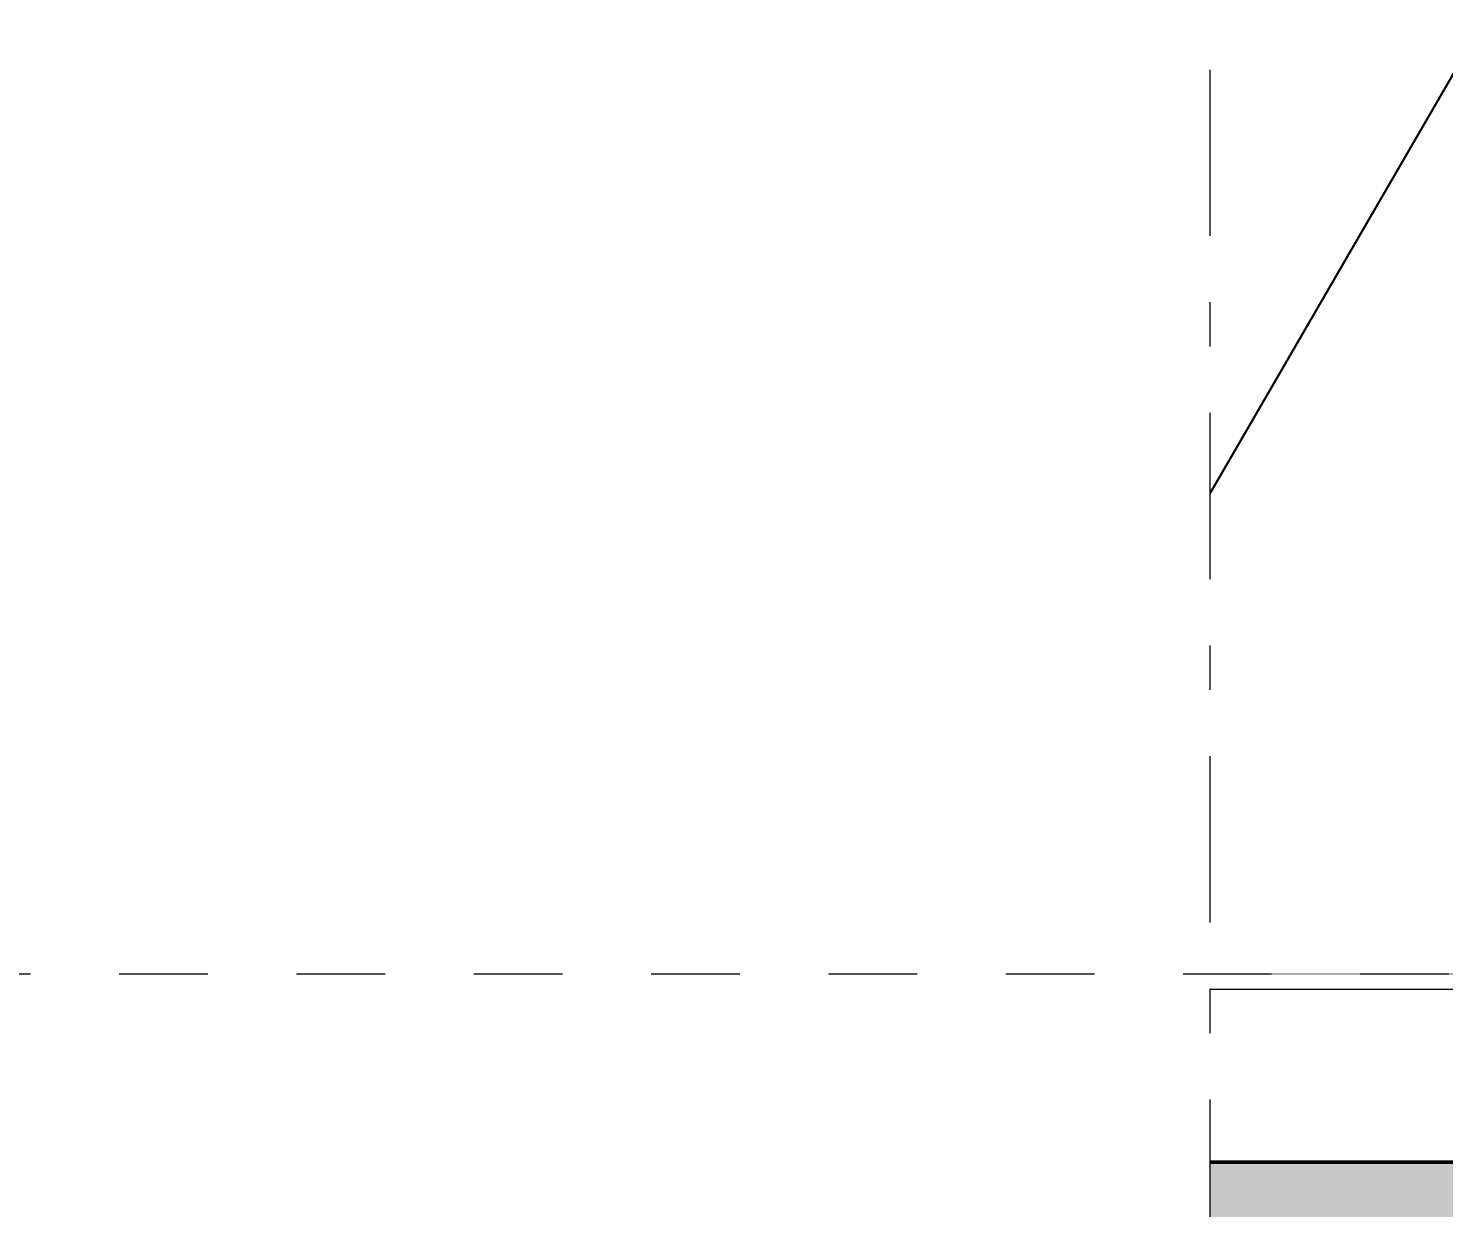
# Model space of a CAD drawing. Header units: millimetres. Extents: x -48147 to 1403542, y -455564 to 18123.
# Drawn here: x 1374101 to 1376354, y -438215 to -436337 of the extents above; entities that cross this region are included whole.
import ezdxf
from ezdxf.enums import TextEntityAlignment as Align

# ---------------------------------------------------------------- set-up
doc = ezdxf.new("R2010")
doc.units = ezdxf.units.MM
doc.header["$MEASUREMENT"] = 0
for name, pattern in [('Dashed', [2822.222233, 1411.111116, -1411.111116]), ('Double Dashed', [546.805537, 264.583325, -105.833328, 70.555556, -105.833328]), ('Wipeout_Contour', [1000, 0, -1000])]:
    doc.linetypes.add(name, pattern=pattern)
for name, color, linetype, lineweight, true_color in [('0_Pen_No__105', 7, 'Continuous', 15, 0xa6a6a6), ('A-230-M_FLOOR.IFC Import_Pen_No__109', 7, 'Continuous', 15, 0xa6a6a6), ('A-230-M_FLOOR.IFC Import_Pen_No__29', 7, 'Continuous', 50, 0x2a2a2a), ('New_A-15-MG_Structural_Grid_Phase_2_Pen_No__222', 7, 'Continuous', 13, 0x65af33), ('New_A-25-M_Curtain_Wall_Pen_No__144', 7, 'Continuous', 0, 0xc8c8c8), ('New_A-25-M_Curtain_Wall_Pen_No__165', 7, 'Continuous', 0, 0x006060), ('New_A-25-M_Curtain_Wall_Pen_No__27', 7, 'Continuous', 50, 0x2a2a2a), ('New_A-25-M_Wall_Ext_Pen_No__107', 7, 'Continuous', 15, 0xa6a6a6)]:
    doc.layers.add(name, color=color, linetype=linetype, lineweight=lineweight, true_color=true_color)
for name, color, linetype, lineweight in [('0_Pen_No__85', 8, 'Continuous', 20), ('A-95-P_Drawing_Pen_No__1', 7, 'Continuous', 13), ('New_A-20-M_Floor_Slab_Pen_No__4', 7, 'Continuous', 20), ('New_A-25-M_Curtain_Wall_Pen_No__1', 7, 'Continuous', 13), ('New_A-25-M_Curtain_Wall_Pen_No__87', 8, 'Continuous', 20), ('New_A-25-M_Wall_Ext_Pen_No__1', 7, 'Continuous', 13), ('New_A-25-M_Wall_Int_Pen_No__87', 8, 'Continuous', 20), ('New_A-95-D_1_20_Pen_No__1', 7, 'Continuous', 13), ('New_ArchiCAD Doors_Pen_No__87', 8, 'Continuous', 20)]:
    doc.layers.add(name, color=color, linetype=linetype, lineweight=lineweight)
for name, color, linetype in [('A-230-M_FLOOR.IFC Import', 7, 'Continuous'), ('A-95-P_Drawing', 7, 'Continuous'), ('New_A-15-MG_Structural_Grid_Phase_2', 7, 'Continuous'), ('New_A-20-M_Floor_Slab', 7, 'Continuous'), ('New_A-25-M_Curtain_Wall', 7, 'Continuous'), ('New_A-25-M_Wall_Ext', 7, 'Continuous'), ('New_A-25-M_Wall_Int', 7, 'Continuous'), ('New_A-95-D_1_20', 7, 'Continuous'), ('New_ArchiCAD Doors', 7, 'Continuous')]:
    doc.layers.add(name, color=color, linetype=linetype)
doc.styles.add('GENERATED_STYLE_1', font='')
doc.styles.add('GENERATED_STYLE_2', font='')
doc.styles.get('GENERATED_STYLE_1').set_extended_font_data('Arial')
doc.styles.get('GENERATED_STYLE_2').set_extended_font_data('Swis721 BT')
doc.dimstyles.new('GENERATED_STYLE__2', dxfattribs={"dimtxt": 125, "dimasz": 47.5, "dimexe": 0.18, "dimexo": 50, "dimgap": 0.09, "dimtad": 1, "dimdec": 0, "dimzin": 0, "dimdsep": 46, "dimtxsty": 'GENERATED_STYLE_1', "dimblk": 'ARROWHEAD_2', "dimblk1": 'ARROWHEAD_2', "dimblk2": 'ARROWHEAD_2', "dimcen": 0.09, "dimclrd": 7, "dimclre": 7, "dimclrt": 7, "dimadec": 0, "dimazin": 0, "dimtfac": 1, "dimtdec": 4, "dimtmove": 0, "dimatfit": 3, "dimfxl": 1, "dimtolj": 1, "dimtzin": 0, "dimarcsym": 0})
doc.dimstyles.new('GENERATED_STYLE__8', dxfattribs={"dimtxt": 0.18, "dimasz": 182.4, "dimexe": 0.18, "dimexo": 0.0625, "dimgap": 0.09, "dimtad": 0, "dimtih": 1, "dimtoh": 1, "dimdec": 4, "dimzin": 0, "dimdsep": 46, "dimcen": 0.09, "dimadec": 0, "dimazin": 0, "dimtfac": 1, "dimtdec": 4, "dimtmove": 0, "dimatfit": 3, "dimldrblk": 'ARROWHEAD_5', "dimfxl": 1, "dimtolj": 1, "dimtzin": 0, "dimarcsym": 0})

# ---------------------------------------------------------------- blocks, each defined once
blk = doc.blocks.new('*X26', base_point=(1418663.2, -449992.5))
at = {"layer": 'New_A-25-M_Wall_Ext_Pen_No__107', "linetype": 'Continuous'}
for p, q in [((1374112.6, -436942.5), (1374119.5, -436955.3)), ((1374170.5, -436960.1), (1374194, -436942.5)), ((1374256.3, -436947.7), (1374252, -436942.5)), ((1374260.5, -436957.4), (1374256.3, -436947.7)), ((1374119.5, -436955.3), (1374134.9, -436965.6)), ((1374134.9, -436970), (1374119.5, -436980.2)), ((1374134.9, -436965.6), (1374153.4, -436967.3)), ((1374153.4, -436968.2), (1374134.9, -436970)), ((1374153.4, -436967.3), (1374170.5, -436960.1)), ((1374170.5, -436975.4), (1374153.4, -436968.2)), ((1374170.5, -436975.4), (1374201, -436998.2)), ((1374262, -436967.8), (1374260.5, -436957.4)), ((1374260.5, -436978.2), (1374262, -436967.8)), ((1374119.5, -436980.2), (1374110.7, -436996.6)), ((1374110.7, -436996.6), (1374110.7, -437015.1)), ((1374201, -436998.2), (1374210.2, -437003.3)), ((1374240.9, -437001.8), (1374249.6, -436995.9)), ((1374249.6, -436995.9), (1374256.3, -436987.8)), ((1374256.3, -436987.8), (1374260.5, -436978.2)), ((1374110.7, -437015.1), (1374119.5, -437031.5)), ((1374170.5, -437036.3), (1374201, -437013.5)), ((1374210.2, -437008.4), (1374201, -437013.5)), ((1374210.2, -437003.3), (1374220.4, -437005.7)), ((1374220.4, -437006), (1374210.2, -437008.4)), ((1374220.4, -437005.7), (1374230.9, -437005.2)), ((1374230.9, -437006.5), (1374220.4, -437006)), ((1374230.9, -437005.2), (1374240.9, -437001.8)), ((1374240.9, -437009.9), (1374230.9, -437006.5)), ((1374249.6, -437015.8), (1374240.9, -437009.9)), ((1374256.3, -437023.9), (1374249.6, -437015.8)), ((1374119.5, -437031.5), (1374134.9, -437041.8)), ((1374134.9, -437041.8), (1374153.4, -437043.5)), ((1374153.4, -437044.4), (1374134.9, -437046.1)), ((1374153.4, -437043.5), (1374170.5, -437036.3)), ((1374170.5, -437051.6), (1374153.4, -437044.4)), ((1374260.5, -437033.5), (1374256.3, -437023.9)), ((1374262, -437044), (1374260.5, -437033.5)), ((1374260.5, -437054.4), (1374262, -437044)), ((1374119.5, -437056.4), (1374110.7, -437072.8)), ((1374134.9, -437046.1), (1374119.5, -437056.4)), ((1374170.5, -437051.6), (1374201, -437074.4)), ((1374249.6, -437072.1), (1374256.3, -437064)), ((1374256.3, -437064), (1374260.5, -437054.4)), ((1374110.7, -437072.8), (1374110.7, -437091.3)), ((1374170.5, -437112.5), (1374201, -437089.7)), ((1374201, -437074.4), (1374210.2, -437079.5)), ((1374210.2, -437084.6), (1374201, -437089.7)), ((1374210.2, -437079.5), (1374220.4, -437081.9)), ((1374220.4, -437082.2), (1374210.2, -437084.6)), ((1374220.4, -437081.9), (1374230.9, -437081.4)), ((1374230.9, -437082.7), (1374220.4, -437082.2)), ((1374230.9, -437081.4), (1374240.9, -437078)), ((1374240.9, -437086.1), (1374230.9, -437082.7)), ((1374240.9, -437078), (1374249.6, -437072.1)), ((1374249.6, -437092), (1374240.9, -437086.1)), ((1374110.7, -437091.3), (1374119.5, -437107.7)), ((1374119.5, -437107.7), (1374134.9, -437118)), ((1374153.4, -437119.7), (1374170.5, -437112.5)), ((1374256.3, -437100.1), (1374249.6, -437092)), ((1374260.5, -437109.7), (1374256.3, -437100.1)), ((1374262, -437120.1), (1374260.5, -437109.7)), ((1374119.5, -437132.6), (1374110.7, -437149)), ((1374134.9, -437122.3), (1374119.5, -437132.6)), ((1374134.9, -437118), (1374153.4, -437119.7)), ((1374153.4, -437120.6), (1374134.9, -437122.3)), ((1374170.5, -437127.8), (1374153.4, -437120.6)), ((1374170.5, -437127.8), (1374201, -437150.6)), ((1374256.3, -437140.2), (1374260.5, -437130.6)), ((1374260.5, -437130.6), (1374262, -437120.1)), ((1374110.7, -437149), (1374110.7, -437167.5)), ((1374201, -437150.6), (1374210.2, -437155.7)), ((1374210.2, -437155.7), (1374220.4, -437158.1)), ((1374220.4, -437158.1), (1374230.9, -437157.6)), ((1374230.9, -437157.6), (1374240.9, -437154.2)), ((1374240.9, -437154.2), (1374249.6, -437148.3)), ((1374249.6, -437148.3), (1374256.3, -437140.2)), ((1374110.7, -437167.5), (1374119.5, -437183.9)), ((1374170.5, -437188.7), (1374201, -437165.9)), ((1374210.2, -437160.8), (1374201, -437165.9)), ((1374220.4, -437158.4), (1374210.2, -437160.8)), ((1374230.9, -437158.9), (1374220.4, -437158.4)), ((1374240.9, -437162.3), (1374230.9, -437158.9)), ((1374249.6, -437168.2), (1374240.9, -437162.3)), ((1374256.3, -437176.3), (1374249.6, -437168.2)), ((1374260.5, -437185.9), (1374256.3, -437176.3)), ((1374119.5, -437183.9), (1374134.9, -437194.1)), ((1374134.9, -437198.5), (1374119.5, -437208.8)), ((1374134.9, -437194.1), (1374153.4, -437195.9)), ((1374153.4, -437196.8), (1374134.9, -437198.5)), ((1374153.4, -437195.9), (1374170.5, -437188.7)), ((1374170.5, -437204), (1374153.4, -437196.8)), ((1374262, -437196.3), (1374260.5, -437185.9)), ((1374260.5, -437206.7), (1374262, -437196.3)), ((1374119.5, -437208.8), (1374110.7, -437225.2)), ((1374110.7, -437225.2), (1374110.7, -437243.7)), ((1374170.5, -437204), (1374201, -437226.8)), ((1374240.9, -437230.4), (1374249.6, -437224.5)), ((1374249.6, -437224.5), (1374256.3, -437216.4)), ((1374256.3, -437216.4), (1374260.5, -437206.7)), ((1374110.7, -437243.7), (1374119.5, -437260.1)), ((1374170.5, -437264.9), (1374201, -437242.1)), ((1374201, -437226.8), (1374210.2, -437231.9)), ((1374210.2, -437237), (1374201, -437242.1)), ((1374210.2, -437231.9), (1374220.4, -437234.3)), ((1374220.4, -437234.6), (1374210.2, -437237)), ((1374220.4, -437234.3), (1374230.9, -437233.8)), ((1374230.9, -437235.1), (1374220.4, -437234.6)), ((1374230.9, -437233.8), (1374240.9, -437230.4)), ((1374240.9, -437238.5), (1374230.9, -437235.1)), ((1374249.6, -437244.4), (1374240.9, -437238.5)), ((1374256.3, -437252.5), (1374249.6, -437244.4)), ((1374119.5, -437260.1), (1374134.9, -437270.3)), ((1374134.9, -437270.3), (1374153.4, -437272.1)), ((1374153.4, -437272.1), (1374170.5, -437264.9)), ((1374260.5, -437262.1), (1374256.3, -437252.5)), ((1374262, -437272.5), (1374260.5, -437262.1)), ((1374119.5, -437285), (1374110.7, -437301.3)), ((1374134.9, -437274.7), (1374119.5, -437285)), ((1374153.4, -437273), (1374134.9, -437274.7)), ((1374170.5, -437280.1), (1374153.4, -437273)), ((1374170.5, -437280.1), (1374201, -437303)), ((1374249.6, -437300.7), (1374256.3, -437292.6)), ((1374256.3, -437292.6), (1374260.5, -437282.9)), ((1374260.5, -437282.9), (1374262, -437272.5)), ((1374110.7, -437301.3), (1374110.7, -437319.9)), ((1374201, -437303), (1374210.2, -437308.1)), ((1374210.2, -437313.2), (1374201, -437318.2)), ((1374210.2, -437308.1), (1374220.4, -437310.5)), ((1374220.4, -437310.8), (1374210.2, -437313.2)), ((1374220.4, -437310.5), (1374230.9, -437310)), ((1374230.9, -437311.3), (1374220.4, -437310.8)), ((1374230.9, -437310), (1374240.9, -437306.6)), ((1374240.9, -437314.6), (1374230.9, -437311.3)), ((1374240.9, -437306.6), (1374249.6, -437300.7)), ((1374249.6, -437320.6), (1374240.9, -437314.6)), ((1374110.7, -437319.9), (1374119.5, -437336.3)), ((1374119.5, -437336.3), (1374134.9, -437346.5)), ((1374170.5, -437341.1), (1374201, -437318.2)), ((1374256.3, -437328.7), (1374249.6, -437320.6)), ((1374260.5, -437338.3), (1374256.3, -437328.7)), ((1374134.9, -437350.9), (1374119.5, -437361.2)), ((1374134.9, -437346.5), (1374153.4, -437348.3)), ((1374153.4, -437349.2), (1374134.9, -437350.9)), ((1374153.4, -437348.3), (1374170.5, -437341.1)), ((1374170.5, -437356.3), (1374153.4, -437349.2)), ((1374170.5, -437356.3), (1374201, -437379.2)), ((1374256.3, -437368.7), (1374260.5, -437359.1)), ((1374262, -437348.7), (1374260.5, -437338.3)), ((1374260.5, -437359.1), (1374262, -437348.7)), ((1374119.5, -437361.2), (1374110.7, -437377.5)), ((1374110.7, -437377.5), (1374110.7, -437396.1)), ((1374201, -437379.2), (1374210.2, -437384.3)), ((1374230.9, -437386.2), (1374240.9, -437382.8)), ((1374240.9, -437382.8), (1374249.6, -437376.8)), ((1374249.6, -437376.8), (1374256.3, -437368.7)), ((1374110.7, -437396.1), (1374119.5, -437412.4)), ((1374170.5, -437417.3), (1374201, -437394.4)), ((1374210.2, -437389.3), (1374201, -437394.4)), ((1374210.2, -437384.3), (1374220.4, -437386.7)), ((1374220.4, -437387), (1374210.2, -437389.3)), ((1374220.4, -437386.7), (1374230.9, -437386.2)), ((1374230.9, -437387.5), (1374220.4, -437387)), ((1374240.9, -437390.8), (1374230.9, -437387.5)), ((1374249.6, -437396.8), (1374240.9, -437390.8)), ((1374256.3, -437404.9), (1374249.6, -437396.8)), ((1374260.5, -437414.5), (1374256.3, -437404.9)), ((1374119.5, -437412.4), (1374134.9, -437422.7)), ((1374134.9, -437427.1), (1374119.5, -437437.4)), ((1374134.9, -437422.7), (1374153.4, -437424.5)), ((1374153.4, -437425.3), (1374134.9, -437427.1)), ((1374153.4, -437424.5), (1374170.5, -437417.3)), ((1374170.5, -437432.5), (1374153.4, -437425.3)), ((1374262, -437424.9), (1374260.5, -437414.5)), ((1374260.5, -437435.3), (1374262, -437424.9)), ((1374119.5, -437437.4), (1374110.7, -437453.7)), ((1374170.5, -437432.5), (1374201, -437455.4)), ((1374249.6, -437453), (1374256.3, -437444.9)), ((1374256.3, -437444.9), (1374260.5, -437435.3)), ((1374110.7, -437453.7), (1374110.7, -437472.3)), ((1374110.7, -437472.3), (1374119.5, -437488.6)), ((1374170.5, -437493.5), (1374201, -437470.6)), ((1374201, -437455.4), (1374210.2, -437460.5)), ((1374210.2, -437465.5), (1374201, -437470.6)), ((1374210.2, -437460.5), (1374220.4, -437462.9)), ((1374220.4, -437463.2), (1374210.2, -437465.5)), ((1374220.4, -437462.9), (1374230.9, -437462.3)), ((1374230.9, -437463.7), (1374220.4, -437463.2)), ((1374230.9, -437462.3), (1374240.9, -437459)), ((1374240.9, -437467), (1374230.9, -437463.7)), ((1374240.9, -437459), (1374249.6, -437453)), ((1374249.6, -437473), (1374240.9, -437467)), ((1374256.3, -437481.1), (1374249.6, -437473)), ((1374119.5, -437488.6), (1374134.9, -437498.9)), ((1374153.4, -437500.7), (1374170.5, -437493.5)), ((1374260.5, -437490.7), (1374256.3, -437481.1)), ((1374262, -437501.1), (1374260.5, -437490.7)), ((1374119.5, -437513.6), (1374110.7, -437529.9)), ((1374134.9, -437503.3), (1374119.5, -437513.6)), ((1374134.9, -437498.9), (1374153.4, -437500.7)), ((1374153.4, -437501.5), (1374134.9, -437503.3)), ((1374170.5, -437508.7), (1374153.4, -437501.5)), ((1374170.5, -437508.7), (1374201, -437531.6)), ((1374256.3, -437521.1), (1374260.5, -437511.5)), ((1374260.5, -437511.5), (1374262, -437501.1)), ((1374110.7, -437529.9), (1374110.7, -437548.5)), ((1374201, -437531.6), (1374210.2, -437536.7)), ((1374210.2, -437536.7), (1374220.4, -437539)), ((1374220.4, -437539.3), (1374210.2, -437541.7)), ((1374220.4, -437539), (1374230.9, -437538.5)), ((1374230.9, -437539.9), (1374220.4, -437539.3)), ((1374230.9, -437538.5), (1374240.9, -437535.2)), ((1374240.9, -437543.2), (1374230.9, -437539.9)), ((1374240.9, -437535.2), (1374249.6, -437529.2)), ((1374249.6, -437529.2), (1374256.3, -437521.1)), ((1374110.7, -437548.5), (1374119.5, -437564.8)), ((1374170.5, -437569.7), (1374201, -437546.8)), ((1374210.2, -437541.7), (1374201, -437546.8)), ((1374249.6, -437549.2), (1374240.9, -437543.2)), ((1374256.3, -437557.3), (1374249.6, -437549.2)), ((1374260.5, -437566.9), (1374256.3, -437557.3)), ((1374119.5, -437564.8), (1374134.9, -437575.1)), ((1374134.9, -437579.5), (1374119.5, -437589.8)), ((1374134.9, -437575.1), (1374153.4, -437576.9)), ((1374153.4, -437577.7), (1374134.9, -437579.5)), ((1374153.4, -437576.9), (1374170.5, -437569.7)), ((1374170.5, -437584.9), (1374153.4, -437577.7)), ((1374170.5, -437584.9), (1374201, -437607.8)), ((1374262, -437577.3), (1374260.5, -437566.9)), ((1374260.5, -437587.7), (1374262, -437577.3)), ((1374119.5, -437589.8), (1374110.7, -437606.1)), ((1374110.7, -437606.1), (1374110.7, -437624.7)), ((1374201, -437607.8), (1374210.2, -437612.9)), ((1374240.9, -437611.4), (1374249.6, -437605.4)), ((1374249.6, -437605.4), (1374256.3, -437597.3)), ((1374256.3, -437597.3), (1374260.5, -437587.7)), ((1374110.7, -437624.7), (1374119.5, -437641)), ((1374170.5, -437645.9), (1374201, -437623)), ((1374210.2, -437617.9), (1374201, -437623)), ((1374210.2, -437612.9), (1374220.4, -437615.2)), ((1374220.4, -437615.5), (1374210.2, -437617.9)), ((1374220.4, -437615.2), (1374230.9, -437614.7)), ((1374230.9, -437616), (1374220.4, -437615.5)), ((1374230.9, -437614.7), (1374240.9, -437611.4)), ((1374240.9, -437619.4), (1374230.9, -437616)), ((1374249.6, -437625.4), (1374240.9, -437619.4)), ((1374256.3, -437633.5), (1374249.6, -437625.4)), ((1374119.5, -437641), (1374134.9, -437651.3)), ((1374134.9, -437651.3), (1374153.4, -437653)), ((1374153.4, -437653), (1374170.5, -437645.9)), ((1374260.5, -437643.1), (1374256.3, -437633.5)), ((1374262, -437653.5), (1374260.5, -437643.1)), ((1374260.5, -437663.9), (1374262, -437653.5)), ((1374119.5, -437665.9), (1374110.7, -437682.3)), ((1374134.9, -437655.7), (1374119.5, -437665.9)), ((1374153.4, -437653.9), (1374134.9, -437655.7)), ((1374170.5, -437661.1), (1374153.4, -437653.9)), ((1374170.5, -437661.1), (1374201, -437684)), ((1374249.6, -437681.6), (1374256.3, -437673.5)), ((1374256.3, -437673.5), (1374260.5, -437663.9)), ((1374110.7, -437682.3), (1374110.7, -437700.9)), ((1374201, -437684), (1374210.2, -437689)), ((1374210.2, -437694.1), (1374201, -437699.2)), ((1374210.2, -437689), (1374220.4, -437691.4)), ((1374220.4, -437691.7), (1374210.2, -437694.1)), ((1374220.4, -437691.4), (1374230.9, -437690.9)), ((1374230.9, -437692.2), (1374220.4, -437691.7)), ((1374230.9, -437690.9), (1374240.9, -437687.6)), ((1374240.9, -437695.6), (1374230.9, -437692.2)), ((1374240.9, -437687.6), (1374249.6, -437681.6)), ((1374249.6, -437701.6), (1374240.9, -437695.6)), ((1374110.7, -437700.9), (1374119.5, -437717.2)), ((1374119.5, -437717.2), (1374134.9, -437727.5)), ((1374170.5, -437722.1), (1374201, -437699.2)), ((1374256.3, -437709.6), (1374249.6, -437701.6)), ((1374260.5, -437719.3), (1374256.3, -437709.6)), ((1374262, -437729.7), (1374260.5, -437719.3)), ((1374119.5, -437742.1), (1374110.7, -437758.5)), ((1374134.9, -437731.9), (1374119.5, -437742.1)), ((1374134.9, -437727.5), (1374153.4, -437729.2)), ((1374153.4, -437730.1), (1374134.9, -437731.9)), ((1374153.4, -437729.2), (1374170.5, -437722.1)), ((1374170.5, -437737.3), (1374153.4, -437730.1)), ((1374170.5, -437737.3), (1374201, -437760.1)), ((1374256.3, -437749.7), (1374260.5, -437740.1)), ((1374260.5, -437740.1), (1374262, -437729.7)), ((1374110.7, -437758.5), (1374110.7, -437777)), ((1374201, -437760.1), (1374210.2, -437765.2)), ((1374210.2, -437765.2), (1374220.4, -437767.6)), ((1374230.9, -437767.1), (1374240.9, -437763.7)), ((1374240.9, -437763.7), (1374249.6, -437757.8)), ((1374249.6, -437757.8), (1374256.3, -437749.7)), ((1374110.7, -437777), (1374119.5, -437793.4)), ((1374170.5, -437798.2), (1374201, -437775.4)), ((1374210.2, -437770.3), (1374201, -437775.4)), ((1374220.4, -437767.9), (1374210.2, -437770.3)), ((1374220.4, -437767.6), (1374230.9, -437767.1)), ((1374230.9, -437768.4), (1374220.4, -437767.9)), ((1374240.9, -437771.8), (1374230.9, -437768.4)), ((1374249.6, -437777.7), (1374240.9, -437771.8)), ((1374256.3, -437785.8), (1374249.6, -437777.7)), ((1374260.5, -437795.5), (1374256.3, -437785.8)), ((1374119.5, -437793.4), (1374134.9, -437803.7)), ((1374134.9, -437808.1), (1374119.5, -437818.3)), ((1374134.9, -437803.7), (1374153.4, -437805.4)), ((1374153.4, -437806.3), (1374134.9, -437808.1)), ((1374153.4, -437805.4), (1374170.5, -437798.2)), ((1374170.5, -437813.5), (1374153.4, -437806.3)), ((1374262, -437805.9), (1374260.5, -437795.5)), ((1374260.5, -437816.3), (1374262, -437805.9)), ((1374119.5, -437818.3), (1374110.7, -437834.7)), ((1374170.5, -437813.5), (1374201, -437836.3)), ((1374249.6, -437834), (1374256.3, -437825.9)), ((1374256.3, -437825.9), (1374260.5, -437816.3)), ((1374110.7, -437834.7), (1374110.7, -437853.2)), ((1374110.7, -437853.2), (1374119.5, -437869.6)), ((1374170.5, -437874.4), (1374201, -437851.6)), ((1374201, -437836.3), (1374210.2, -437841.4)), ((1374210.2, -437846.5), (1374201, -437851.6)), ((1374210.2, -437841.4), (1374220.4, -437843.8)), ((1374220.4, -437844.1), (1374210.2, -437846.5)), ((1374220.4, -437843.8), (1374230.9, -437843.3)), ((1374230.9, -437844.6), (1374220.4, -437844.1)), ((1374230.9, -437843.3), (1374240.9, -437839.9)), ((1374240.9, -437848), (1374230.9, -437844.6)), ((1374240.9, -437839.9), (1374249.6, -437834)), ((1374249.6, -437853.9), (1374240.9, -437848)), ((1374256.3, -437862), (1374249.6, -437853.9)), ((1374119.5, -437869.6), (1374134.9, -437879.9)), ((1374153.4, -437881.6), (1374170.5, -437874.4)), ((1374260.5, -437871.6), (1374256.3, -437862)), ((1374262, -437882.1), (1374260.5, -437871.6)), ((1374119.5, -437894.5), (1374110.7, -437910.9)), ((1374134.9, -437884.2), (1374119.5, -437894.5)), ((1374134.9, -437879.9), (1374153.4, -437881.6)), ((1374153.4, -437882.5), (1374134.9, -437884.2)), ((1374170.5, -437889.7), (1374153.4, -437882.5)), ((1374170.5, -437889.7), (1374201, -437912.5)), ((1374256.3, -437902.1), (1374260.5, -437892.5)), ((1374260.5, -437892.5), (1374262, -437882.1)), ((1374110.7, -437910.9), (1374110.7, -437929.4)), ((1374201, -437912.5), (1374210.2, -437917.6)), ((1374210.2, -437922.7), (1374201, -437927.8)), ((1374210.2, -437917.6), (1374220.4, -437920)), ((1374220.4, -437920.3), (1374210.2, -437922.7)), ((1374220.4, -437920), (1374230.9, -437919.5)), ((1374230.9, -437920.8), (1374220.4, -437920.3)), ((1374230.9, -437919.5), (1374240.9, -437916.1)), ((1374240.9, -437924.2), (1374230.9, -437920.8)), ((1374240.9, -437916.1), (1374249.6, -437910.2)), ((1374249.6, -437910.2), (1374256.3, -437902.1)), ((1374110.7, -437929.4), (1374119.5, -437945.8)), ((1374119.5, -437945.8), (1374134.9, -437956.1)), ((1374170.5, -437950.6), (1374201, -437927.8)), ((1374249.6, -437930.1), (1374240.9, -437924.2)), ((1374256.3, -437938.2), (1374249.6, -437930.1)), ((1374260.5, -437947.8), (1374256.3, -437938.2)), ((1374134.9, -437960.4), (1374119.5, -437970.7)), ((1374134.9, -437956.1), (1374153.4, -437957.8)), ((1374153.4, -437958.7), (1374134.9, -437960.4)), ((1374153.4, -437957.8), (1374170.5, -437950.6)), ((1374170.5, -437965.9), (1374153.4, -437958.7)), ((1374170.5, -437965.9), (1374201, -437988.7)), ((1374256.3, -437978.3), (1374260.5, -437968.7)), ((1374262, -437958.2), (1374260.5, -437947.8)), ((1374260.5, -437968.7), (1374262, -437958.2)), ((1374119.5, -437970.7), (1374110.7, -437987.1)), ((1374110.7, -437987.1), (1374110.7, -438005.6)), ((1374201, -437988.7), (1374210.2, -437993.8)), ((1374240.9, -437992.3), (1374249.6, -437986.4)), ((1374249.6, -437986.4), (1374256.3, -437978.3)), ((1374110.7, -438005.6), (1374119.5, -438022)), ((1374170.5, -438026.8), (1374201, -438004)), ((1374210.2, -437998.9), (1374201, -438004)), ((1374210.2, -437993.8), (1374220.4, -437996.2)), ((1374220.4, -437996.5), (1374210.2, -437998.9)), ((1374220.4, -437996.2), (1374230.9, -437995.7)), ((1374230.9, -437997), (1374220.4, -437996.5)), ((1374230.9, -437995.7), (1374240.9, -437992.3)), ((1374240.9, -438000.4), (1374230.9, -437997)), ((1374249.6, -438006.3), (1374240.9, -438000.4)), ((1374256.3, -438014.4), (1374249.6, -438006.3)), ((1374119.5, -438022), (1374134.9, -438032.2)), ((1374134.9, -438036.6), (1374119.5, -438046.9)), ((1374134.9, -438032.2), (1374153.4, -438034)), ((1374153.4, -438034.9), (1374134.9, -438036.6)), ((1374153.4, -438034), (1374170.5, -438026.8)), ((1374170.5, -438042.1), (1374153.4, -438034.9)), ((1374260.5, -438024), (1374256.3, -438014.4)), ((1374262, -438034.4), (1374260.5, -438024)), ((1374260.5, -438044.8), (1374262, -438034.4)), ((1374119.5, -438046.9), (1374110.7, -438063.3)), ((1374170.5, -438042.1), (1374201, -438064.9)), ((1374249.6, -438062.6), (1374256.3, -438054.5)), ((1374256.3, -438054.5), (1374260.5, -438044.8)), ((1374110.7, -438063.3), (1374110.7, -438081.8)), ((1374170.5, -438103), (1374201, -438080.1)), ((1374201, -438064.9), (1374210.2, -438070)), ((1374210.2, -438075.1), (1374201, -438080.1)), ((1374210.2, -438070), (1374220.4, -438072.4)), ((1374220.4, -438072.7), (1374210.2, -438075.1)), ((1374220.4, -438072.4), (1374230.9, -438071.9)), ((1374230.9, -438073.2), (1374220.4, -438072.7)), ((1374230.9, -438071.9), (1374240.9, -438068.5)), ((1374240.9, -438076.6), (1374230.9, -438073.2)), ((1374240.9, -438068.5), (1374249.6, -438062.6)), ((1374249.6, -438082.5), (1374240.9, -438076.6)), ((1374110.7, -438081.8), (1374119.5, -438098.2)), ((1374119.5, -438098.2), (1374134.9, -438108.4)), ((1374153.4, -438110.2), (1374170.5, -438103)), ((1374256.3, -438090.6), (1374249.6, -438082.5)), ((1374260.5, -438100.2), (1374256.3, -438090.6)), ((1374262, -438110.6), (1374260.5, -438100.2)), ((1374119.5, -438123.1), (1374110.7, -438139.4)), ((1374134.9, -438112.8), (1374119.5, -438123.1)), ((1374134.9, -438108.4), (1374153.4, -438110.2)), ((1374153.4, -438111.1), (1374134.9, -438112.8)), ((1374170.5, -438118.2), (1374153.4, -438111.1)), ((1374170.5, -438118.2), (1374201, -438141.1)), ((1374256.3, -438130.7), (1374260.5, -438121)), ((1374260.5, -438121), (1374262, -438110.6)), ((1374110.7, -438139.4), (1374110.7, -438158)), ((1374201, -438141.1), (1374210.2, -438146.2)), ((1374210.2, -438146.2), (1374220.4, -438148.6)), ((1374220.4, -438148.9), (1374210.2, -438151.3)), ((1374220.4, -438148.6), (1374230.9, -438148.1)), ((1374230.9, -438149.4), (1374220.4, -438148.9)), ((1374230.9, -438148.1), (1374240.9, -438144.7)), ((1374240.9, -438144.7), (1374249.6, -438138.7)), ((1374249.6, -438138.7), (1374256.3, -438130.7)), ((1374110.7, -438158), (1374119.5, -438174.4)), ((1374170.5, -438179.2), (1374201, -438156.3)), ((1374210.2, -438151.3), (1374201, -438156.3)), ((1374240.9, -438152.7), (1374230.9, -438149.4)), ((1374249.6, -438158.7), (1374240.9, -438152.7)), ((1374256.3, -438166.8), (1374249.6, -438158.7)), ((1374260.5, -438176.4), (1374256.3, -438166.8)), ((1374119.5, -438174.4), (1374134.9, -438184.6)), ((1374134.9, -438189), (1374119.5, -438199.3)), ((1374134.9, -438184.6), (1374153.4, -438186.4)), ((1374153.4, -438187.3), (1374134.9, -438189)), ((1374153.4, -438186.4), (1374170.5, -438179.2)), ((1374170.5, -438194.4), (1374153.4, -438187.3)), ((1374262, -438186.8), (1374260.5, -438176.4)), ((1374260.5, -438197.2), (1374262, -438186.8)), ((1374119.5, -438199.3), (1374110.7, -438215.6)), ((1374170.5, -438194.4), (1374201, -438217.3)), ((1374240.9, -438220.9), (1374249.6, -438214.9)), ((1374249.6, -438214.9), (1374256.3, -438206.8)), ((1374256.3, -438206.8), (1374260.5, -438197.2))]:
    blk.add_line(p, q, dxfattribs=at)
blk = doc.blocks.new('Section Elem_6_1', base_point=(1418663.2, -449992.5))
at = {"layer": 'New_A-25-M_Wall_Ext_Pen_No__107', "linetype": 'Continuous', "lineweight": 0, "true_color": 0x535353}
blk.add_hatch(color=251, dxfattribs=at).paths.add_polyline_path([(1374283.8, -438872.5), (1374286.8, -438872.5), (1374286.8, -436942.5), (1374283.8, -436942.5)])
at = {"layer": 'New_A-25-M_Wall_Ext_Pen_No__1', "linetype": 'Continuous'}
blk.add_line((1374446.3, -438142.5), (1374446.3, -438867.5), dxfattribs=at)
at = {"layer": 'New_A-25-M_Wall_Ext_Pen_No__1', "linetype": 'Continuous', "flags": 128}
blk.add_lwpolyline([(1374446.3, -437842.5), (1374446.3, -437867.5), (1374446.3, -438142.5)], dxfattribs=at)
at = {"color": 254, "linetype": 'Wipeout_Contour', "lineweight": 0, "ltscale": 7209116.891204986}
blk.add_wipeout([(1374446.3, -434822.5), (1374408.5, -434822.5), (1374408.5, -434847.5), (1374408.5, -436942.5), (1374446.3, -436942.5)], dxfattribs=at).dxf.layer = 'New_A-25-M_Wall_Ext'
at = {"color": 254, "linetype": 'Wipeout_Contour', "lineweight": 0, "ltscale": 7208712.861677453}
blk.add_wipeout([(1374257.5, -434922.5), (1374101.3, -434922.5), (1374101.3, -436942.5), (1374257.5, -436942.5), (1374257.5, -436917.5)], dxfattribs=at).dxf.layer = 'New_A-25-M_Wall_Ext'
at = {"layer": 'New_A-25-M_Wall_Ext_Pen_No__1', "linetype": 'Continuous'}
blk.add_line((1374446.3, -436942.5), (1374446.3, -437842.5), dxfattribs=at)
at = {"color": 254, "linetype": 'Wipeout_Contour', "lineweight": 0, "ltscale": 5768777.115331853}
blk.add_wipeout([(1374101.3, -436942.5), (1374101.3, -438872.5), (1374105.8, -438872.5), (1374105.8, -436942.5)], dxfattribs=at).dxf.layer = 'New_A-25-M_Wall_Ext'
at = {"layer": 'New_A-25-M_Wall_Ext_Pen_No__107', "linetype": 'Continuous'}
h = blk.add_hatch(dxfattribs=at)
h.set_pattern_fill('Plaster_0001', color=256, style=0, pattern_type=2)
h.set_pattern_definition([(0, (1418663.25, -449992.53), (0, 86.60254), [0, -50]), (0, (1418688.25, -449949.23), (0, 86.60254), [0, -50])])
h.paths.add_polyline_path([(1374101.3, -436942.5), (1374101.3, -438872.5), (1374105.8, -438872.5), (1374105.8, -436942.5)])
at = {"color": 254, "linetype": 'Wipeout_Contour', "lineweight": 0, "ltscale": 5769090.583881306}
blk.add_wipeout([(1374105.8, -438872.5), (1374265.8, -438872.5), (1374265.8, -436942.5), (1374105.8, -436942.5)], dxfattribs=at).dxf.layer = 'New_A-25-M_Wall_Ext'
at = {"layer": 'New_A-25-M_Wall_Ext_Pen_No__1', "linetype": 'Continuous'}
for p, q in [((1374101.3, -436942.5), (1374101.3, -438872.5)), ((1374105.8, -436942.5), (1374105.8, -438872.5))]:
    blk.add_line(p, q, dxfattribs=at)
at = {"layer": 'New_A-25-M_Wall_Ext'}
blk.add_blockref('*X26', (1418663.2, -449992.5), dxfattribs=at)
at = {"color": 254, "linetype": 'Wipeout_Contour', "lineweight": 0, "ltscale": 5769406.910855636}
blk.add_wipeout([(1374265.8, -438872.5), (1374271.8, -438872.5), (1374271.8, -436942.5), (1374265.8, -436942.5)], dxfattribs=at).dxf.layer = 'New_A-25-M_Wall_Ext'
at = {"layer": 'New_A-25-M_Wall_Ext_Pen_No__107', "linetype": 'Continuous'}
blk.add_hatch(color=256, dxfattribs=at).paths.add_polyline_path([(1374271.8, -438872.5), (1374283.8, -438872.5), (1374283.8, -436942.5), (1374271.8, -436942.5)])
at = {"layer": 'New_A-25-M_Wall_Ext_Pen_No__1', "linetype": 'Continuous'}
for p, q in [((1374265.8, -436942.5), (1374265.8, -438872.5)), ((1374271.8, -436942.5), (1374271.8, -438872.5))]:
    blk.add_line(p, q, dxfattribs=at)
at = {"color": 254, "linetype": 'Wipeout_Contour', "lineweight": 0, "ltscale": 5769749.919606994}
blk.add_wipeout([(1374286.8, -438872.5), (1374430.8, -438872.5), (1374430.8, -436942.5), (1374286.8, -436942.5)], dxfattribs=at).dxf.layer = 'New_A-25-M_Wall_Ext'
at = {"layer": 'New_A-25-M_Wall_Ext_Pen_No__107', "linetype": 'Continuous', "lineweight": 0, "true_color": 0x535353}
blk.add_hatch(color=251, dxfattribs=at).paths.add_polyline_path([(1374430.8, -438872.5), (1374433.8, -438872.5), (1374433.8, -436942.5), (1374430.8, -436942.5)])
at = {"layer": 'New_A-25-M_Wall_Ext_Pen_No__107', "linetype": 'Continuous'}
blk.add_hatch(color=256, dxfattribs=at).paths.add_polyline_path([(1374433.8, -438872.5), (1374446.3, -438872.5), (1374446.3, -436942.5), (1374433.8, -436942.5)])
at = {"layer": 'New_A-25-M_Wall_Ext_Pen_No__1', "linetype": 'Continuous'}
for p, q in [((1374283.8, -436942.5), (1374283.8, -438872.5)), ((1374286.8, -436942.5), (1374286.8, -438872.5)), ((1374430.8, -436942.5), (1374430.8, -438872.5)), ((1374433.8, -436942.5), (1374433.8, -438872.5))]:
    blk.add_line(p, q, dxfattribs=at)
at = {"layer": 'New_A-25-M_Wall_Ext_Pen_No__1', "linetype": 'Continuous', "flags": 128}
blk.add_lwpolyline([(1374446.3, -436942.5), (1374433.8, -436942.5), (1374430.8, -436942.5), (1374286.8, -436942.5), (1374283.8, -436942.5), (1374271.8, -436942.5), (1374265.8, -436942.5), (1374105.8, -436942.5), (1374101.3, -436942.5)], dxfattribs=at)
blk = doc.blocks.new('Section Elem_25_1', base_point=(1418663.2, -449992.5))
at = {"layer": 'New_A-25-M_Curtain_Wall_Pen_No__144', "linetype": 'Continuous'}
blk.add_hatch(color=256, dxfattribs=at).paths.add_polyline_path([(1374408.5, -436917.5), (1374257.5, -436917.5), (1374257.5, -436967.5), (1374408.5, -436967.5)])
at = {"layer": 'New_A-25-M_Curtain_Wall_Pen_No__27', "linetype": 'Continuous'}
for p, q in [((1374257.5, -436917.5), (1374257.5, -436967.5)), ((1374408.5, -436917.5), (1374257.5, -436917.5)), ((1374408.5, -436917.5), (1374408.5, -436967.5)), ((1374408.5, -436967.5), (1374257.5, -436967.5))]:
    blk.add_line(p, q, dxfattribs=at)
blk = doc.blocks.new('Section Elem_26_1', base_point=(1418663.2, -449992.5))
at = {"color": 254, "linetype": 'Wipeout_Contour', "lineweight": 0, "ltscale": 5767273.398767326}
blk.add_wipeout([(1374297, -436917.5), (1374408.5, -436917.5), (1374408.5, -434847.5), (1374297, -434847.5)], dxfattribs=at).dxf.layer = 'New_A-25-M_Curtain_Wall'
at = {"layer": 'New_A-25-M_Curtain_Wall_Pen_No__87', "linetype": 'Continuous'}
blk.add_line((1374408.5, -436917.5), (1374408.5, -434847.5), dxfattribs=at)
at = {"color": 254, "linetype": 'Wipeout_Contour', "lineweight": 0, "ltscale": 5766983.623877906}
blk.add_wipeout([(1374296, -434847.5), (1374257.5, -434847.5), (1374257.5, -436917.5), (1374296, -436917.5)], dxfattribs=at).dxf.layer = 'New_A-25-M_Curtain_Wall'
at = {"layer": 'New_A-25-M_Curtain_Wall_Pen_No__87', "linetype": 'Continuous'}
blk.add_line((1374257.5, -436917.5), (1374257.5, -434847.5), dxfattribs=at)
blk = doc.blocks.new('Section Elem_27_1', base_point=(1418663.2, -449992.5))
at = {"layer": 'New_A-25-M_Curtain_Wall_Pen_No__165', "linetype": 'Continuous', "lineweight": 0, "true_color": 0x001818}
blk.add_hatch(color=168, dxfattribs=at).paths.add_polyline_path([(1374297, -436947.5), (1374297, -434817.5), (1374296, -434817.5), (1374296, -436947.5)])
at = {"layer": 'New_A-25-M_Curtain_Wall_Pen_No__1', "linetype": 'Continuous'}
for p, q in [((1374296, -434817.5), (1374296, -436947.5)), ((1374297, -434817.5), (1374297, -436947.5)), ((1374297, -436947.5), (1374296, -436947.5))]:
    blk.add_line(p, q, dxfattribs=at)
blk = doc.blocks.new('Section Elem_58_1', base_point=(1418663.2, -449992.5))
at = {"layer": 'New_ArchiCAD Doors_Pen_No__87', "linetype": 'Continuous'}
blk.add_line((1374101.3, -436942.5), (1374101.3, -434922.5), dxfattribs=at)
blk = doc.blocks.new('Section Elem_82_1', base_point=(1418663.2, -449992.5))
at = {"color": 254, "linetype": 'Wipeout_Contour', "lineweight": 0, "ltscale": 5795212.557145383}
blk.add_wipeout([(1374446.3, -437842.5), (1374446.3, -437867.5), (1387661.3, -437867.5), (1387661.3, -437842.5)], dxfattribs=at).dxf.layer = 'New_A-20-M_Floor_Slab'
at = {"layer": 'New_A-20-M_Floor_Slab_Pen_No__4', "linetype": 'Continuous'}
blk.add_line((1378446.3, -437842.5), (1374446.3, -437842.5), dxfattribs=at)
at = {"color": 254, "linetype": 'Wipeout_Contour', "lineweight": 0, "ltscale": 5795393.943428814}
blk.add_wipeout([(1374446.3, -437867.5), (1374446.3, -438142.5), (1387661.3, -438142.5), (1387661.3, -437867.5)], dxfattribs=at).dxf.layer = 'New_A-20-M_Floor_Slab'
at = {"layer": 'New_A-20-M_Floor_Slab_Pen_No__4', "linetype": 'Continuous'}
blk.add_line((1387661.3, -437867.5), (1374446.3, -437867.5), dxfattribs=at)
blk = doc.blocks.new('Section Elem_121_1', base_point=(1418663.2, -449992.5))
at = {"color": 254, "linetype": 'Wipeout_Contour', "lineweight": 0, "ltscale": 14451529.81625003}
blk.add_wipeout([(1374446.3, -437842.5), (1378446.3, -437842.5), (1378446.3, -437142.5), (1378369.6, -437142.5), (1378361.6, -437125.3), (1378361.6, -436520.7), (1378369.6, -436503.5), (1378446.3, -436503.5), (1378446.3, -434842.5), (1374446.3, -434842.5)], dxfattribs=at).dxf.layer = 'New_A-25-M_Wall_Int'
at = {"layer": 'New_A-25-M_Wall_Int_Pen_No__87', "linetype": 'Continuous'}
blk.add_line((1374446.3, -434842.5), (1374446.3, -436942.5), dxfattribs=at)
blk = doc.blocks.new('Section Elem_439_1', base_point=(1418663.2, -449992.5))
at = {"color": 254, "linetype": 'Wipeout_Contour', "lineweight": 0, "ltscale": 5795547.860124214}
blk.add_wipeout([(1387748.1, -438292.5), (1387748.1, -438142.5), (1374305.2, -438142.5), (1374305.2, -438292.5)], dxfattribs=at).dxf.layer = 'A-230-M_FLOOR.IFC Import'
at = {"layer": 'A-230-M_FLOOR.IFC Import_Pen_No__109', "linetype": 'Continuous'}
h = blk.add_hatch(dxfattribs=at)
h.set_pattern_fill('Lightweight_Concrete_0001', color=256, style=0, pattern_type=2)
h.set_pattern_definition([(0, (1418663.25, -449992.53), (0, 389.7114), [24.375, -200.625]), (0, (1418775.75, -449797.67), (0, 389.7114), [24.375, -200.625]), (60, (1418663.25, -449992.53), (-337.5, 194.8557), [24.375, -200.625]), (60, (1418888.25, -449992.53), (-337.5, 194.8557), [24.375, -200.625]), (120, (1418687.62, -449992.53), (337.5, 194.8557), [24.375, -200.625]), (120, (1418912.62, -449992.53), (337.5, 194.8557), [24.375, -200.625]), (0, (1418663.25, -449955.03), (0, 75), [0, -75, 0, -112.5]), (45, (1418700.75, -449955.03), (-53.03301, 53.03301), [0, -56.25, 0, -93.75])])
h.paths.add_polyline_path([(1387748.1, -438292.5), (1387748.1, -438142.5), (1374305.2, -438142.5), (1374305.2, -438292.5)])
at = {"layer": 'A-230-M_FLOOR.IFC Import_Pen_No__29', "linetype": 'Continuous'}
for p, q in [((1374305.2, -438142.5), (1374305.2, -438292.5)), ((1374446.3, -438142.5), (1374305.2, -438142.5))]:
    blk.add_line(p, q, dxfattribs=at)
at = {"layer": 'A-230-M_FLOOR.IFC Import_Pen_No__29', "linetype": 'Continuous', "flags": 128}
blk.add_lwpolyline([(1387748.1, -438142.5), (1387661.3, -438142.5), (1374446.3, -438142.5)], dxfattribs=at)
blk = doc.blocks.new('Standard grid marker[4]_1', base_point=(1374446.3, -428587.9))
at = {"layer": 'New_A-15-MG_Structural_Grid_Phase_2_Pen_No__222', "linetype": 'Double Dashed'}
blk.add_line((1374446.3, -429587.9), (1374446.3, -452992.5), dxfattribs=at)
at = {"layer": 'New_A-15-MG_Structural_Grid_Phase_2_Pen_No__222', "style": 'GENERATED_STYLE_2'}
for tag, p in [('AC_MarkerText_1_0', (1374446.3, -428316.2)), ('AC_MarkerText_1_1', (1374446.3, -454220.8))]:
    blk.add_attdef(tag, text='', height=175, rotation=360, dxfattribs=at).set_placement(p, align=Align.MIDDLE_CENTER)
blk = doc.blocks.new('*D497', base_point=(1418663.2, -449992.5))
at = {"layer": 'New_A-95-D_1_20_Pen_No__1', "linetype": 'Continuous'}
for p, q in [((1374951, -438160.6), (1374888.5, -438124.5)), ((1374919.7, -438142.5), (1374919.7, -438112)), ((1374966.6, -438142.5), (1374872.9, -438142.5)), ((1374919.7, -438892.5), (1374919.7, -438142.5)), ((1377603.9, -438892.5), (1374872.9, -438892.5)), ((1374888.5, -438874.5), (1374951, -438910.6))]:
    blk.add_line(p, q, dxfattribs=at)
at = {"layer": 'New_A-95-D_1_20_Pen_No__1', "insert": (1374894.7, -438660.5), "char_height": 125, "attachment_point": 7, "rotation": 90, "style": 'GENERATED_STYLE_1'}
blk.add_mtext('\\A1;{\\fArial|b0|i0|c0|p34;750}', dxfattribs=at)
blk = doc.blocks.new('ARROWHEAD_2')
at = {"color": 0, "linetype": 'Continuous', "lineweight": 0}
for p, q in [((-0.378, -0.655), (0.378, 0.655)), ((0, 0), (-1, 0))]:
    blk.add_line(p, q, dxfattribs=at)
blk = doc.blocks.new('*D498', base_point=(1418663.2, -449992.5))
at = {"layer": 'New_A-95-D_1_20_Pen_No__1', "linetype": 'Continuous'}
for p, q in [((1374919.7, -434842.5), (1374919.7, -434812)), ((1374951, -434860.6), (1374888.5, -434824.5)), ((1377582.4, -434842.5), (1374872.9, -434842.5)), ((1374919.7, -437842.5), (1374919.7, -434842.5)), ((1374888.5, -437824.5), (1374951, -437860.6)), ((1374966.6, -437842.5), (1374872.9, -437842.5)), ((1374919.7, -437873.1), (1374919.7, -437842.5))]:
    blk.add_line(p, q, dxfattribs=at)
at = {"layer": 'New_A-95-D_1_20_Pen_No__1', "insert": (1374894.7, -436557), "char_height": 125, "attachment_point": 7, "rotation": 90, "style": 'GENERATED_STYLE_1'}
blk.add_mtext('\\A1;{\\fArial|b0|i0|c0|p34;3,000}', dxfattribs=at)
blk = doc.blocks.new('ARROWHEAD_5')
at = {"color": 0, "linetype": 'Continuous', "lineweight": 0}
blk.add_line((0, 0), (-1, 0), dxfattribs=at)
blk.add_solid([(-1, 0.2679), (0, 0), (-1, -0.2679), (-1, 0.2679)], dxfattribs=at)
blk = doc.blocks.new('S-22 Building Section_STORY_MARKER', base_point=(1418663.2, -449992.5))
at = {"layer": '0_Pen_No__105', "linetype": 'Dashed', "ltscale": 0.1}
blk.add_line((1369166.1, -437842.5), (1399880.2, -437842.5), dxfattribs=at)

msp = doc.modelspace()

# ---------------------------------------------------------------- block references
at = {"layer": 'New_A-25-M_Wall_Ext'}
msp.add_blockref('Section Elem_6_1', (1418663.2, -449992.5), dxfattribs=at)

# ---------------------------------------------------------------- next in the draw order: block references
at = {"layer": 'New_A-20-M_Floor_Slab'}
msp.add_blockref('Section Elem_82_1', (1418663.2, -449992.5), dxfattribs=at)
at = {"layer": 'New_A-25-M_Curtain_Wall'}
msp.add_blockref('Section Elem_25_1', (1418663.2, -449992.5), dxfattribs=at)
at = {"layer": 'New_ArchiCAD Doors'}
msp.add_blockref('Section Elem_58_1', (1418663.2, -449992.5), dxfattribs=at)

# ---------------------------------------------------------------- next in the draw order: block references
at = {"layer": 'A-230-M_FLOOR.IFC Import'}
msp.add_blockref('Section Elem_439_1', (1418663.2, -449992.5), dxfattribs=at)
at = {"layer": 'New_A-25-M_Curtain_Wall'}
msp.add_blockref('Section Elem_26_1', (1418663.2, -449992.5), dxfattribs=at)
at = {"layer": 'New_A-25-M_Wall_Int'}
msp.add_blockref('Section Elem_121_1', (1418663.2, -449992.5), dxfattribs=at)

# ---------------------------------------------------------------- next in the draw order: block references
at = {"layer": 'New_A-15-MG_Structural_Grid_Phase_2', "color": 8, "linetype": 'Continuous', "lineweight": 15}
msp.add_blockref('Standard grid marker[4]_1', (1374446.3, -428587.9), dxfattribs=at)
at = {"layer": 'New_A-25-M_Curtain_Wall'}
msp.add_blockref('Section Elem_27_1', (1418663.2, -449992.5), dxfattribs=at)

# ---------------------------------------------------------------- next in the draw order: dimensions: what is measured, and where the dimension line sits
at = {"layer": 'New_A-95-D_1_20', "linetype": 'Continuous'}
for base, p1, p2, picture, middle in [((1374919.7, -434842.5), (1384052.3, -437842.5), (1377632.4, -434842.5), '*D498', (1374832.2, -436319.9)), ((1374919.7, -438142.5), (1377653.9, -438892.5), (1384052.3, -438142.5), '*D497', (1374832.2, -438502.5))]:
    dim = msp.add_linear_dim(base=base, p1=p1, p2=p2, angle=90, dimstyle='GENERATED_STYLE__2', dxfattribs=at)
    dim.commit()
    dim.dimension.update_dxf_attribs({"geometry": picture, "text_midpoint": middle, "dimtype": 160, "text_rotation": 90})

# ---------------------------------------------------------------- next in the draw order: leaders
at = {"layer": '0_Pen_No__85', "linetype": 'Continuous', "annotation_type": 0, "has_hookline": 1, "hookline_direction": 0, "text_width": 1404.8}
msp.add_leader([(1375538.9, -437842.5), (1376397.6, -436361.5), (1376660.7, -436361.5)], dimstyle='GENERATED_STYLE__8', dxfattribs=at)

# ---------------------------------------------------------------- next in the draw order: wipeouts: each hides what was drawn before it
at = {"color": 254, "linetype": 'Wipeout_Contour', "lineweight": 0, "ltscale": 5773278.242325218}
msp.add_wipeout([(1372053.4, -431582.2), (1375982, -431582.2), (1375982, -451938.9), (1372053.4, -451938.9)], dxfattribs=at).dxf.layer = 'A-95-P_Drawing'

# ---------------------------------------------------------------- next in the draw order: linework, layer by layer
at = {"layer": 'A-95-P_Drawing_Pen_No__1', "linetype": 'Double Dashed', "flags": 128}
msp.add_lwpolyline([(1372053.4, -431582.2), (1375982, -431582.2), (1375982, -451938.9), (1372053.4, -451938.9)], close=True, dxfattribs=at)

# ---------------------------------------------------------------- next in the draw order: block references
at = {"linetype": 'Continuous', "lineweight": 0}
msp.add_blockref('S-22 Building Section_STORY_MARKER', (1418663.2, -449992.5), dxfattribs=at)

doc.saveas('drawing.dxf')
